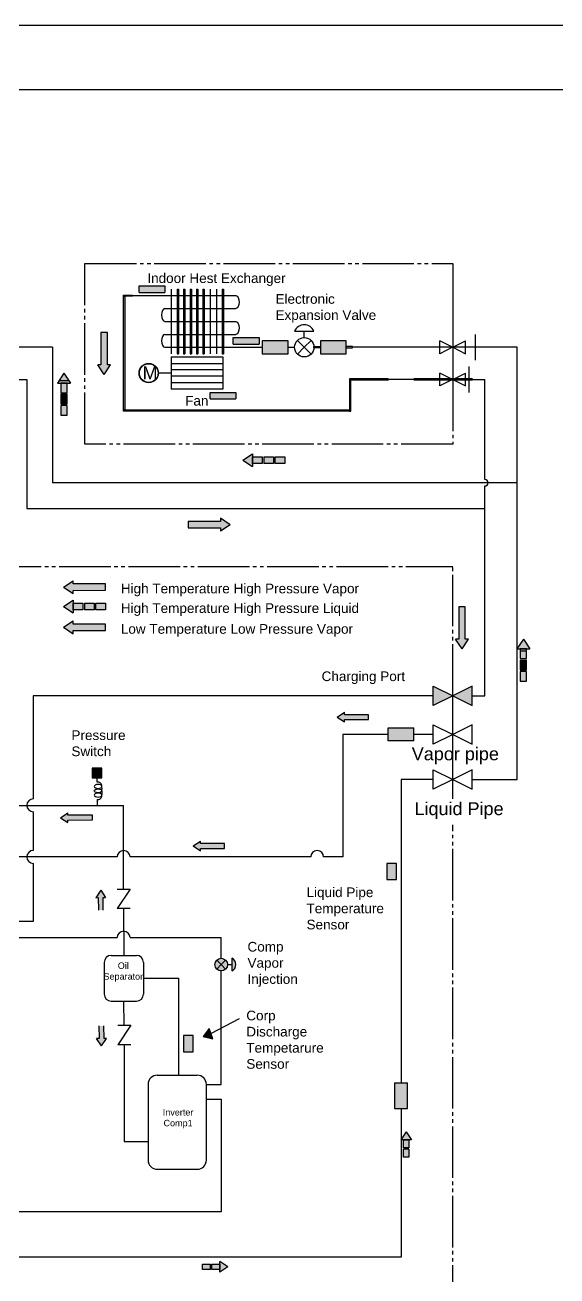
# Model space of a CAD drawing. Header units: millimetres. Extents: x 0 to 2953, y 0 to 987.
# Drawn here: x 2074.9 to 2157.3, y 793.3 to 987.1 of the extents above; entities that cross this region are included whole.
import ezdxf

# ---------------------------------------------------------------- set-up
doc = ezdxf.new("R2010")
doc.units = ezdxf.units.MM
for name, pattern in [('ACAD_ISO02W100', [15, 12, -3]), ('ACAD_ISO04W100', [30, 24, -3, 0, -3]), ('JIS_09_08', [10.75, 8, -0.55, 0.55, -0.55, 0.55, -0.55])]:
    doc.linetypes.add(name, pattern=pattern)
for name, color, linetype in [('COLUMNAS', 1, 'Continuous'), ('DIBUJO', 250, 'Continuous'), ('EJES PROYECTO', 250, 'JIS_09_08'), ('FLECHAS', 7, 'Continuous'), ('TEXTO PROYECTO', 250, 'ACAD_ISO04W100')]:
    doc.layers.add(name, color=color, linetype=linetype)
doc.styles.get("Standard").update_dxf_attribs({"font": 'arial.ttf', "height": 2.5})
pattern_1 = [(0, (-2888.5616, -891.0454), (0, 6.985), [5.08, -1.905]), (90, (-2888.5616, -891.0454), (-6.985, 4e-16), [5.08, -1.905])]

# ---------------------------------------------------------------- blocks, each defined once
blk = doc.blocks.new('FLECHA AZUL')
at = {"layer": 'DIBUJO'}
h = blk.add_hatch(color=5, dxfattribs=at)
h.dxf.hatch_style = 1
h.paths.add_polyline_path([(0.46, 5), (0.96, 5), (-0.04, 6.5), (-1.04, 5), (-0.54, 5), (-0.54, 0), (0.46, 0)])
at = {"layer": 'DIBUJO', "color": 5}
for p, q in [((-0.04, 6.5), (-1.04, 5)), ((-0.04, 6.5), (0.96, 5)), ((-1.04, 5), (-0.54, 5)), ((-0.54, 5), (-0.54, 0)), ((0.46, 0), (0.46, 5)), ((0.46, 5), (0.96, 5)), ((-0.54, 0), (0.46, 0))]:
    blk.add_line(p, q, dxfattribs=at)
blk = doc.blocks.new('FLECHA AMARILLA')
at = {"true_color": 0xf8d731}
h = blk.add_hatch(color=40, dxfattribs=at)
h.dxf.hatch_style = 1
h.paths.add_polyline_path([(0, 6.5), (-1, 5), (1, 5)])
h.paths.add_polyline_path([(0.5, 5), (-0.5, 5), (-0.5, 3.5), (0.5, 3.5)])
h.paths.add_polyline_path([(0.5, 1.5), (-0.5, 1.5), (-0.5, 0), (0.5, 0)])
at = {"layer": 'DIBUJO', "true_color": 0xf8d731}
h = blk.add_hatch(dxfattribs=at)
h.set_pattern_fill('ANGLE', color=40)
h.set_pattern_definition(pattern_1)
h.paths.add_polyline_path([(-1, 5), (1, 5), (0, 6.5)])
h = blk.add_hatch(dxfattribs=at)
h.set_pattern_fill('ANGLE', color=40)
h.set_pattern_definition(pattern_1)
h.paths.add_polyline_path([(-0.5, 3.5), (0.5, 3.5), (0.5, 5), (-0.5, 5)])
h = blk.add_hatch(color=40, dxfattribs=at)
h.dxf.hatch_style = 1
h.paths.add_polyline_path([(0.5, 1.75), (0.5, 3.25), (-0.5, 3.25), (-0.5, 1.75)])
h = blk.add_hatch(dxfattribs=at)
h.set_pattern_fill('ANGLE', color=40)
h.set_pattern_definition(pattern_1)
h.paths.add_polyline_path([(0.5, 1.5), (-0.5, 1.5), (-0.5, 0), (0.5, 0)])
at = {"layer": 'DIBUJO', "color": 40, "true_color": 0xf8d731}
for p, q in [((0, 6.5), (-1, 5)), ((0, 6.5), (1, 5)), ((-1, 5), (1, 5)), ((0.5, 5), (-0.5, 5)), ((-0.5, 5), (-0.5, 3.5)), ((0.5, 3.5), (0.5, 5)), ((-0.5, 3.5), (0.5, 3.5)), ((-0.5, 3.25), (-0.5, 1.75)), ((-0.5, 3.25), (0.5, 3.25)), ((0.5, 1.75), (0.5, 3.25)), ((-0.5, 1.75), (0.5, 1.75)), ((0.5, 1.5), (-0.5, 1.5)), ((-0.5, 1.5), (-0.5, 0)), ((-0.5, 0), (0.5, 0)), ((0.5, 0), (0.5, 1.5))]:
    blk.add_line(p, q, dxfattribs=at)
blk = doc.blocks.new('FLECHA ROJA')
at = {"layer": 'FLECHAS'}
h = blk.add_hatch(color=1, dxfattribs=at)
h.dxf.hatch_style = 1
h.paths.add_polyline_path([(0, 0), (-1.5, 1), (-1.5, 0.5), (-6.5, 0.5), (-6.5, -0.5), (-1.5, -0.5), (-1.5, -1)])
at = {"layer": 'DIBUJO', "color": 1}
for p, q in [((-6.5, 0.5), (-6.5, -0.5)), ((-1.5, 0.5), (-6.5, 0.5)), ((0, 0), (-1.5, 1)), ((-1.5, 1), (-1.5, 0.5)), ((0, 0), (-1.5, -1)), ((-6.5, -0.5), (-1.5, -0.5)), ((-1.5, -0.5), (-1.5, -1))]:
    blk.add_line(p, q, dxfattribs=at)

msp = doc.modelspace()

# ---------------------------------------------------------------- hatches: boundary and pattern name
at = {"layer": 'COLUMNAS'}
h = msp.add_hatch(color=5, dxfattribs=at)
h.dxf.hatch_style = 1
h.paths.add_polyline_path([(2091.55, 945.3), (2090.15, 945.3), (2090.15, 945.1), (2091.55, 945.1)])
at = {"layer": 'COLUMNAS', "true_color": 0x000000}
h = msp.add_hatch(color=18, dxfattribs=at)
h.dxf.hatch_style = 1
h.paths.add_polyline_path([(2095.55, 933.2, 1), (2092.55, 933.2, 1)])
h.paths.add_polyline_path([(2095.5, 933.2, 1), (2092.6, 933.2, 1)], flags=16)
at = {"layer": 'DIBUJO'}
h = msp.add_hatch(color=1, dxfattribs=at)
h.dxf.hatch_style = 1
h.paths.add_polyline_path([(2096.55, 946.7), (2092.55, 946.7), (2092.55, 945.7), (2096.55, 945.7)])
h = msp.add_hatch(color=256, dxfattribs=at)
h.dxf.hatch_style = 1
h.paths.add_polyline_path([(2098.65, 946.2), (2098.45, 946.2), (2098.45, 936.2), (2098.65, 936.2)])
h.paths.add_polyline_path([(2099.65, 946.2), (2099.45, 946.2), (2099.45, 936.2), (2099.65, 936.2)])
h.paths.add_polyline_path([(2100.65, 946.2), (2100.45, 946.2), (2100.45, 936.2), (2100.65, 936.2)])
h.paths.add_polyline_path([(2101.65, 946.2), (2101.45, 946.2), (2101.45, 936.2), (2101.65, 936.2)])
h.paths.add_polyline_path([(2102.65, 946.2), (2102.45, 946.2), (2102.45, 936.2), (2102.65, 936.2)])
h.paths.add_polyline_path([(2105.65, 946.2), (2105.45, 946.2), (2105.45, 936.2), (2105.65, 936.2)])
h = msp.add_hatch(color=5, dxfattribs=at)
h.dxf.hatch_style = 1
h.paths.add_polyline_path([(2090.15, 927.5), (2090.35, 927.5), (2090.35, 945.1), (2090.15, 945.1)])
h = msp.add_hatch(color=1, dxfattribs=at)
h.dxf.hatch_style = 1
h.paths.add_polyline_path([(2111.15, 938.7), (2107.15, 938.7), (2107.15, 937.7), (2111.15, 937.7)])
h = msp.add_hatch(color=0, dxfattribs=at)
h.dxf.hatch_style = 1
h.paths.add_polyline_path([(2111.65, 938.2), (2111.65, 936.2), (2115.65, 936.2), (2115.65, 938.2)])
h = msp.add_hatch(color=256, dxfattribs=at)
h.dxf.hatch_style = 1
h.paths.add_polyline_path([(2139.15, 937.21), (2136.65, 937.21), (2136.65, 937.19), (2139.15, 937.19)])
h = msp.add_hatch(color=256, dxfattribs=at)
h.dxf.hatch_style = 1
h.paths.add_polyline_path([(2139.15, 937.21), (2139.15, 937.19), (2143.15, 937.19), (2143.15, 937.21)])
h = msp.add_hatch(color=5, dxfattribs=at)
h.dxf.hatch_style = 1
h.paths.add_polyline_path([(2131.15, 932.1), (2131.15, 932.3), (2125.15, 932.3), (2125.15, 932.1)])
h = msp.add_hatch(color=5, dxfattribs=at)
h.dxf.hatch_style = 1
h.paths.add_polyline_path([(2125.35, 932.1), (2125.15, 932.1), (2125.15, 927.3), (2125.35, 927.3)])
at = {"layer": 'DIBUJO', "lineweight": 211}
h = msp.add_hatch(color=256, dxfattribs=at)
h.dxf.hatch_style = 1
h.paths.add_polyline_path([(2143.65, 932.21), (2135.15, 932.21), (2135.15, 932.19), (2143.65, 932.19)])
h.paths.add_polyline_path([(2144.15, 932.2), (2143.65, 932.2), (2143.65, 932.19), (2144.15, 932.19)])
h.paths.add_polyline_path([(2144.15, 932.21), (2143.65, 932.21), (2143.65, 932.2), (2144.15, 932.2)])
at = {"layer": 'DIBUJO'}
h = msp.add_hatch(color=1, dxfattribs=at)
h.dxf.hatch_style = 1
h.paths.add_polyline_path([(2107.55, 930.2), (2103.55, 930.2), (2103.55, 929.2), (2107.55, 929.2)])
h = msp.add_hatch(color=5, dxfattribs=at)
h.dxf.hatch_style = 1
h.paths.add_polyline_path([(2090.15, 927.3), (2125.15, 927.3), (2125.15, 927.5), (2090.15, 927.5)])
at = {"layer": 'DIBUJO', "true_color": 0xadddf7}
h = msp.add_hatch(color=141, dxfattribs=at)
h.dxf.hatch_style = 1
h.paths.add_polyline_path([(2033.15, 873.7), (2030.15, 875.2), (2030.15, 872.2)])
h.paths.add_polyline_path([(2036.15, 872.2), (2036.15, 875.2), (2033.15, 873.7)])
h.paths.add_polyline_path([(2141.15, 883.2), (2138.15, 884.7), (2138.15, 881.7)])
h.paths.add_polyline_path([(2144.15, 881.7), (2144.15, 884.7), (2141.15, 883.2)])
at = {"layer": 'DIBUJO'}
h = msp.add_hatch(color=4, dxfattribs=at)
h.dxf.hatch_style = 1
h.paths.add_polyline_path([(2138.15, 884.7), (2138.15, 881.7), (2141.15, 883.2)])
h.paths.add_polyline_path([(2144.15, 884.7), (2141.15, 883.2), (2144.15, 881.7)])
h = msp.add_hatch(color=256, dxfattribs=at)
h.dxf.hatch_style = 1
h.paths.add_polyline_path([(2135.15, 876.2), (2135.15, 878.2), (2131.15, 878.2), (2131.15, 876.2)])
at = {"layer": 'DIBUJO', "true_color": 0xcceffa}
h = msp.add_hatch(color=254, dxfattribs=at)
h.dxf.hatch_style = 1
h.paths.add_polyline_path([(2086.8, 871.96), (2085.3, 871.96), (2085.3, 870.46), (2086.8, 870.46)])
at = {"layer": 'DIBUJO'}
h = msp.add_hatch(color=1, dxfattribs=at)
h.dxf.hatch_style = 1
h.paths.add_polyline_path([(2132.45, 857.2), (2130.95, 857.2), (2130.95, 854.7), (2132.45, 854.7)])
h = msp.add_hatch(color=1, dxfattribs=at)
h.dxf.hatch_style = 1
h.paths.add_polyline_path([(2100.92, 830.51), (2099.42, 830.51), (2099.42, 828.01), (2100.92, 828.01)])
at = {"layer": 'DIBUJO', "true_color": 0x000000}
h = msp.add_hatch(color=18, dxfattribs=at)
h.dxf.hatch_style = 1
h.paths.add_polyline_path([(2102.5, 830.38), (2103.99, 830.01), (2103.42, 831.61)])
at = {"layer": 'DIBUJO'}
h = msp.add_hatch(color=256, dxfattribs=at)
h.dxf.hatch_style = 1
h.paths.add_polyline_path([(2134.15, 823.2), (2132.15, 823.2), (2132.15, 819.2), (2134.15, 819.2)])
at = {"layer": 'FLECHAS', "true_color": 0xf8d731}
h = msp.add_hatch(color=40, dxfattribs=at)
h.dxf.hatch_style = 1
h.paths.add_polyline_path([(2110.15, 920.7), (2108.65, 919.7), (2110.15, 918.7)])
h.paths.add_polyline_path([(2111.65, 920.2), (2110.15, 920.2), (2110.15, 919.2), (2111.65, 919.2)])
h.paths.add_polyline_path([(2113.4, 920.2), (2111.9, 920.2), (2111.9, 919.2), (2113.4, 919.2)])
h.paths.add_polyline_path([(2115.15, 920.2), (2113.65, 920.2), (2113.65, 919.2), (2115.15, 919.2)])
h = msp.add_hatch(color=40, dxfattribs=at)
h.dxf.hatch_style = 1
h.paths.add_polyline_path([(2082.35, 898.02), (2080.85, 897.02), (2082.35, 896.02)])
h.paths.add_polyline_path([(2083.85, 897.52), (2082.35, 897.52), (2082.35, 896.52), (2083.85, 896.52)])
h.paths.add_polyline_path([(2085.6, 897.52), (2084.1, 897.52), (2084.1, 896.52), (2085.6, 896.52)])
h.paths.add_polyline_path([(2087.35, 897.52), (2085.85, 897.52), (2085.85, 896.52), (2087.35, 896.52)])
at = {"layer": 'FLECHAS'}
h = msp.add_hatch(color=1, dxfattribs=at)
h.dxf.hatch_style = 1
h.paths.add_polyline_path([(2086.24, 849.97), (2087, 849.97), (2086.99, 851.9), (2087.37, 851.91), (2086.6, 853.04), (2085.84, 851.89), (2086.22, 851.9)])
h = msp.add_hatch(color=1, dxfattribs=at)
h.dxf.hatch_style = 1
h.paths.add_polyline_path([(2087.1, 832.01), (2086.34, 832.01), (2086.35, 830.08), (2085.97, 830.07), (2086.74, 828.94), (2087.5, 830.09), (2087.12, 830.08)])
at = {"layer": 'FLECHAS', "true_color": 0xf8d731}
h = msp.add_hatch(color=40, dxfattribs=at)
h.dxf.hatch_style = 1
h.paths.add_polyline_path([(2134.78, 814.38), (2133.95, 815.62), (2133.12, 814.38)])
h.paths.add_polyline_path([(2134.36, 813.13), (2134.36, 814.38), (2133.53, 814.38), (2133.53, 813.13)])
h.paths.add_polyline_path([(2134.36, 811.67), (2134.36, 812.92), (2133.53, 812.92), (2133.53, 811.67)])
h = msp.add_hatch(color=40, dxfattribs=at)
h.dxf.hatch_style = 1
h.paths.add_polyline_path([(2105.07, 793.85), (2106.32, 794.68), (2105.07, 795.52)])
h.paths.add_polyline_path([(2103.82, 794.27), (2105.07, 794.27), (2105.07, 795.1), (2103.82, 795.1)])
h.paths.add_polyline_path([(2102.37, 794.27), (2103.61, 794.27), (2103.61, 795.1), (2102.37, 795.1)])
at = {"layer": 'TEXTO PROYECTO'}
h = msp.add_hatch(color=256, dxfattribs=at)
h.dxf.hatch_style = 1
h.paths.add_polyline_path([(2115.65, 938.2), (2111.65, 938.2), (2111.65, 936.2), (2115.65, 936.2)])
h.paths.add_polyline_path([(2124.65, 938.2), (2120.65, 938.2), (2120.65, 936.2), (2124.65, 936.2)])
h.paths.add_polyline_path([(2120.65, 937.3), (2119.65, 937.3), (2119.65, 937.1), (2120.65, 937.1)])
h.paths.add_polyline_path([(2125.65, 937.3), (2124.65, 937.3), (2124.65, 937.1), (2125.65, 937.1)])
at = {"layer": 'TEXTO PROYECTO', "true_color": 0xcceffa}
h = msp.add_hatch(color=254, dxfattribs=at)
h.dxf.hatch_style = 1
h.paths.add_polyline_path([(2105.97, 842.22, 0.414214), (2104.59, 842.22), (2105.28, 841.53)])
h.paths.add_polyline_path([(2105.28, 841.53), (2104.59, 842.22, 0.198912), (2104.31, 841.53, 0.198912), (2104.59, 840.84)])
h.paths.add_polyline_path([(2105.97, 840.84), (2105.28, 841.53), (2104.59, 840.84, 0.414214)])
h.paths.add_polyline_path([(2106.26, 841.53, 0.198912), (2105.97, 842.22), (2105.28, 841.53), (2105.97, 840.84, 0.198912)])
h.paths.add_polyline_path([(2106.91, 842.5), (2106.91, 840.55, 0.666667)])

# ---------------------------------------------------------------- linework, layer by layer
for p, q in [((1936.73, 987.14), (2356.73, 987.14)), ((1946.73, 977.14), (2346.79, 977.14))]:
    msp.add_line(p, q)
at = {"layer": 'DIBUJO'}
for p, q in [((2092.55, 945.7), (2092.55, 946.7)), ((2092.55, 946.7), (2096.55, 946.7)), ((2096.55, 946.7), (2096.55, 945.7)), ((2097.55, 946.2), (2097.55, 936.2)), ((2098.45, 946.2), (2098.65, 946.2)), ((2098.45, 946.2), (2098.45, 936.2)), ((2098.65, 946.2), (2098.65, 936.2)), ((2099.45, 946.2), (2099.65, 946.2)), ((2099.45, 946.2), (2099.45, 936.2)), ((2099.65, 946.2), (2099.65, 936.2)), ((2100.45, 946.2), (2100.65, 946.2)), ((2100.45, 946.2), (2100.45, 936.2)), ((2100.65, 946.2), (2100.65, 936.2)), ((2101.45, 946.2), (2101.65, 946.2)), ((2101.45, 946.2), (2101.45, 936.2)), ((2101.65, 946.2), (2101.65, 936.2)), ((2102.45, 946.2), (2102.65, 946.2)), ((2102.45, 946.2), (2102.45, 936.2)), ((2102.65, 946.2), (2102.65, 936.2)), ((2103.55, 946.2), (2103.55, 936.2)), ((2104.55, 946.2), (2104.55, 936.2)), ((2105.45, 946.2), (2105.45, 936.2)), ((2105.45, 946.2), (2105.65, 946.2)), ((2105.65, 946.2), (2105.65, 936.2)), ((2091.55, 945.2), (2097.55, 945.2)), ((2092.55, 945.7), (2096.55, 945.7)), ((2097.55, 945.2), (2098.45, 945.2)), ((2098.65, 945.2), (2099.45, 945.2)), ((2099.65, 945.2), (2100.45, 945.2)), ((2100.65, 945.2), (2101.45, 945.2)), ((2101.65, 945.2), (2102.45, 945.2)), ((2102.65, 945.2), (2105.45, 945.2)), ((2105.65, 945.2), (2107.55, 945.2)), ((2096.55, 943.2), (2098.45, 943.2)), ((2098.65, 943.2), (2099.45, 943.2)), ((2099.65, 943.2), (2100.45, 943.2)), ((2100.65, 943.2), (2101.45, 943.2)), ((2101.65, 943.2), (2102.45, 943.2)), ((2102.65, 943.2), (2105.45, 943.2)), ((2105.65, 943.2), (2107.55, 943.2)), ((2096.55, 941.2), (2098.45, 941.2)), ((2098.65, 941.2), (2099.45, 941.2)), ((2099.65, 941.2), (2100.45, 941.2)), ((2100.65, 941.2), (2101.45, 941.2)), ((2101.65, 941.2), (2102.45, 941.2)), ((2102.65, 941.2), (2105.45, 941.2)), ((2105.65, 941.2), (2107.55, 941.2)), ((2096.55, 939.2), (2098.45, 939.2)), ((2098.65, 939.2), (2099.45, 939.2)), ((2099.65, 939.2), (2100.45, 939.2)), ((2100.65, 939.2), (2101.45, 939.2)), ((2101.65, 939.2), (2102.45, 939.2)), ((2102.65, 939.2), (2105.45, 939.2)), ((2105.65, 939.2), (2107.55, 939.2)), ((2107.15, 937.7), (2107.15, 938.7)), ((2107.15, 938.7), (2111.15, 938.7)), ((2111.15, 938.7), (2111.15, 937.7)), ((2116.65, 939.7), (2119.65, 939.7)), ((2118.15, 938.7), (2118.15, 939.7)), ((2144.65, 939.2), (2144.65, 935.2)), ((2096.55, 937.2), (2098.45, 937.2)), ((2098.65, 937.2), (2099.45, 937.2)), ((2099.65, 937.2), (2100.45, 937.2)), ((2100.65, 937.2), (2101.45, 937.2)), ((2101.65, 937.2), (2102.45, 937.2)), ((2102.65, 937.2), (2105.65, 937.2)), ((2105.65, 937.2), (2111.65, 937.2)), ((2107.15, 937.7), (2111.15, 937.7)), ((2115.65, 938.2), (2111.65, 938.2)), ((2111.65, 938.2), (2111.65, 936.2)), ((2115.65, 936.2), (2115.65, 938.2)), ((2115.65, 937.2), (2116.65, 937.2)), ((2118.15, 937.2), (2117.09, 938.26)), ((2118.15, 937.2), (2117.09, 936.14)), ((2118.15, 937.2), (2119.21, 938.26)), ((2118.15, 937.2), (2119.21, 936.14)), ((2119.65, 937.3), (2119.65, 937.1)), ((2119.65, 937.1), (2119.65, 937.3)), ((2119.65, 937.3), (2120.65, 937.3)), ((2120.65, 937.1), (2119.65, 937.1)), ((2124.65, 938.2), (2120.65, 938.2)), ((2120.65, 938.2), (2120.65, 936.2)), ((2120.65, 937.1), (2120.65, 937.3)), ((2120.65, 937.3), (2120.65, 937.1)), ((2124.65, 936.2), (2124.65, 938.2)), ((2125.65, 937.3), (2124.65, 937.3)), ((2124.65, 937.3), (2124.65, 937.1)), ((2124.65, 937.1), (2125.65, 937.1)), ((2125.65, 937.1), (2125.65, 937.3)), ((2145.65, 937.21), (2136.65, 937.21)), ((2136.65, 937.21), (2136.65, 937.19)), ((2145.65, 937.19), (2136.65, 937.19)), ((2139.15, 936.2), (2139.15, 938.2)), ((2141.13, 937.21), (2139.15, 938.2)), ((2141.13, 937.19), (2139.15, 936.2)), ((2141.17, 937.21), (2143.15, 938.2)), ((2141.17, 937.19), (2143.15, 936.2)), ((2143.15, 936.2), (2143.15, 938.2)), ((2145.65, 937.21), (2145.65, 937.19)), ((2097.55, 935.7), (2097.55, 930.7)), ((2097.55, 935.7), (2105.55, 935.7)), ((2097.55, 934.7), (2105.55, 934.7)), ((2098.45, 936.2), (2098.65, 936.2)), ((2099.45, 936.2), (2099.65, 936.2)), ((2100.45, 936.2), (2100.65, 936.2)), ((2101.45, 936.2), (2101.65, 936.2)), ((2102.45, 936.2), (2102.65, 936.2)), ((2105.45, 936.2), (2105.65, 936.2)), ((2105.55, 935.7), (2105.55, 930.7)), ((2111.65, 936.2), (2115.65, 936.2)), ((2120.65, 936.2), (2124.65, 936.2)), ((2097.55, 933.2), (2095.55, 933.2)), ((2105.55, 933.7), (2097.55, 933.7)), ((2105.55, 932.7), (2097.55, 932.7)), ((2141.13, 932.21), (2139.15, 933.2)), ((2139.15, 932.21), (2139.15, 933.2)), ((2141.17, 932.21), (2143.15, 933.2)), ((2143.15, 932.21), (2143.15, 933.2)), ((2143.65, 934.2), (2143.65, 930.2)), ((2105.55, 931.7), (2097.55, 931.7)), ((2105.55, 930.7), (2097.55, 930.7)), ((2139.15, 931.2), (2139.15, 932.19)), ((2141.13, 932.19), (2139.15, 931.2)), ((2141.17, 932.19), (2143.15, 931.2)), ((2143.15, 931.2), (2143.15, 932.19)), ((2103.55, 929.2), (2103.55, 930.2)), ((2103.55, 930.2), (2107.55, 930.2)), ((2103.55, 929.2), (2107.55, 929.2)), ((2107.55, 930.2), (2107.55, 929.2)), ((2138.15, 875.7), (2138.15, 878.7)), ((2138.15, 878.7), (2141.15, 877.2)), ((2144.15, 878.7), (2141.15, 877.2)), ((2144.15, 875.7), (2144.15, 878.7)), ((2131.15, 876.2), (2131.15, 878.2)), ((2131.15, 878.2), (2135.15, 878.2)), ((2135.15, 876.2), (2135.15, 878.2)), ((2141.15, 877.2), (2138.15, 875.7)), ((2141.15, 877.2), (2144.15, 875.7)), ((2135.15, 876.2), (2131.15, 876.2)), ((2086.8, 871.96), (2085.3, 871.96)), ((2085.3, 871.96), (2085.3, 870.46)), ((2086.8, 870.46), (2086.8, 871.96)), ((2138.15, 868.7), (2138.15, 871.7)), ((2138.15, 871.7), (2141.15, 870.2)), ((2144.15, 871.7), (2141.15, 870.2)), ((2144.15, 868.7), (2144.15, 871.7)), ((2085.3, 870.46), (2086.8, 870.46)), ((2086.05, 869.81), (2086.05, 870.46)), ((2141.15, 870.2), (2138.15, 868.7)), ((2141.15, 870.2), (2144.15, 868.7)), ((2086.05, 867.1), (2086.05, 866.2)), ((2132.45, 857.2), (2130.95, 857.2)), ((2130.95, 857.2), (2130.95, 854.7)), ((2132.45, 854.7), (2132.45, 857.2)), ((2130.95, 854.7), (2132.45, 854.7)), ((2108.07, 833.12), (2103.7, 830.84)), ((2100.92, 830.51), (2099.42, 830.51)), ((2099.42, 830.51), (2099.42, 828.01)), ((2100.92, 828.01), (2100.92, 830.51)), ((2103.42, 831.61), (2102.5, 830.38)), ((2102.5, 830.38), (2103.99, 830.01)), ((2103.99, 830.01), (2103.42, 831.61)), ((2099.42, 828.01), (2100.92, 828.01)), ((2132.15, 823.2), (2134.15, 823.2)), ((2132.15, 823.2), (2132.15, 819.2)), ((2134.15, 819.2), (2134.15, 823.2)), ((2132.15, 819.2), (2134.15, 819.2))]:
    msp.add_line(p, q, dxfattribs=at)
at = {"layer": 'DIBUJO', "color": 5}
for p, q in [((2090.15, 945.3), (2091.55, 945.3)), ((2090.15, 945.1), (2090.15, 945.3)), ((2090.15, 927.5), (2090.15, 945.1)), ((2090.15, 945.1), (2090.35, 945.1)), ((2091.55, 945.1), (2090.15, 945.1)), ((2090.35, 945.1), (2090.35, 927.5)), ((2091.55, 945.3), (2091.55, 945.1)), ((2059.15, 932.2), (2075.15, 932.2)), ((2075.15, 932.2), (2075.15, 912.2)), ((2131.15, 932.3), (2125.15, 932.3)), ((2125.15, 932.3), (2125.15, 932.1)), ((2125.15, 932.3), (2125.15, 927.3)), ((2131.15, 932.1), (2125.15, 932.1)), ((2125.35, 927.3), (2125.35, 932.3)), ((2131.15, 932.3), (2131.15, 932.1)), ((2135.15, 932.2), (2131.15, 932.2)), ((2146.15, 916.7), (2146.15, 932.2)), ((2090.15, 927.3), (2090.15, 927.5)), ((2090.15, 927.5), (2125.15, 927.5)), ((2090.35, 927.5), (2090.15, 927.5)), ((2125.15, 927.3), (2090.15, 927.3)), ((2125.15, 927.5), (2125.15, 927.3)), ((2125.15, 927.3), (2125.35, 927.3)), ((2146.15, 883.2), (2146.15, 915.7)), ((2075.15, 912.2), (2146.15, 912.2)), ((2138.15, 883.2), (2076.15, 883.2)), ((2076.15, 883.2), (2076.15, 867.2)), ((2144.15, 883.2), (2146.15, 883.2)), ((2131.15, 877.2), (2124.15, 877.2)), ((2124.15, 877.2), (2124.15, 858.2)), ((2138.15, 877.2), (2135.15, 877.2)), ((2076.15, 865.2), (2076.15, 859.21)), ((2089.15, 858.2), (2054.29, 858.2)), ((2076.15, 857.21), (2076.15, 848.2)), ((2119.15, 858.2), (2091.15, 858.2)), ((2124.15, 858.2), (2121.15, 858.2)), ((2076.15, 848.2), (2041.15, 848.2)), ((2052.83, 845.7), (2089.15, 845.7)), ((2091.15, 845.7), (2105.28, 845.7)), ((2105.28, 842.5), (2105.28, 845.7)), ((2105.28, 822.95), (2105.28, 840.55)), ((2102.98, 822.95), (2105.28, 822.95)), ((2102.98, 820.65), (2105.28, 820.65)), ((2105.28, 820.65), (2105.28, 803.2)), ((2105.28, 803.2), (2073.65, 803.2))]:
    msp.add_line(p, q, dxfattribs=at)
at = {"layer": 'DIBUJO', "color": 40, "true_color": 0xf8d731}
for p, q in [((2079.15, 937.21), (2060.65, 937.2)), ((2079.15, 937.21), (2079.15, 916.2)), ((2136.65, 937.2), (2125.65, 937.2)), ((2151.15, 937.2), (2145.65, 937.2)), ((2151.15, 870.2), (2151.15, 937.2)), ((2151.15, 916.2), (2079.15, 916.2)), ((2138.15, 870.2), (2133.15, 870.2)), ((2133.15, 870.2), (2133.15, 823.2)), ((2144.15, 870.2), (2151.15, 870.2)), ((2133.15, 819.2), (2133.15, 796.2)), ((2133.15, 796.2), (2047.15, 796.2))]:
    msp.add_line(p, q, dxfattribs=at)
at = {"layer": 'DIBUJO', "lineweight": 211}
for p, q in [((2144.15, 932.21), (2135.15, 932.21)), ((2135.15, 932.19), (2135.15, 932.21)), ((2144.15, 932.19), (2135.15, 932.19))]:
    msp.add_line(p, q, dxfattribs=at)
at = {"layer": 'DIBUJO', "color": 18, "true_color": 0x000000}
for p, q in [((2138.15, 881.7), (2138.15, 884.7)), ((2138.15, 884.7), (2141.15, 883.2)), ((2144.15, 884.7), (2141.15, 883.2)), ((2144.15, 881.7), (2144.15, 884.7)), ((2141.15, 883.2), (2138.15, 881.7)), ((2141.15, 883.2), (2144.15, 881.7)), ((2087.14, 841.86), (2087.14, 836.96)), ((2088.23, 842.95), (2092.15, 842.95)), ((2093.24, 841.86), (2093.24, 836.96)), ((2105.28, 841.53), (2104.59, 842.22)), ((2105.28, 841.53), (2104.59, 840.84)), ((2105.28, 841.53), (2105.97, 842.22)), ((2105.28, 841.53), (2105.97, 840.84)), ((2106.26, 841.53), (2106.91, 841.53)), ((2106.91, 842.5), (2106.91, 840.55)), ((2105.35, 840.55), (2105.22, 840.55)), ((2105.22, 840.55), (2105.35, 840.55)), ((2088.23, 835.86), (2092.15, 835.86)), ((2095.37, 824.37), (2101.56, 824.37)), ((2093.95, 822.95), (2093.95, 811.22)), ((2102.98, 811.22), (2102.98, 822.95)), ((2095.37, 809.8), (2101.56, 809.8))]:
    msp.add_line(p, q, dxfattribs=at)
at = {"layer": 'DIBUJO', "color": 1}
for p, q in [((2051.79, 866.2), (2090.15, 866.2)), ((2090.15, 853.2), (2090.15, 866.2)), ((2089.15, 853.2), (2091.15, 853.2)), ((2091.15, 853.2), (2089.15, 850.2)), ((2091.15, 850.2), (2089.15, 850.2)), ((2090.15, 850.2), (2090.19, 842.95)), ((2093.24, 839.41), (2098.72, 839.41)), ((2098.72, 824.37), (2098.72, 839.41)), ((2090.25, 832.11), (2090.19, 835.86)), ((2089.25, 832.11), (2091.25, 832.11)), ((2091.25, 832.11), (2089.25, 829.11)), ((2091.25, 829.11), (2089.25, 829.11)), ((2090.25, 829.11), (2090.25, 814.11)), ((2090.25, 814.11), (2093.95, 814.11))]:
    msp.add_line(p, q, dxfattribs=at)
at = {"layer": 'DIBUJO', "lineweight": 211}
msp.add_lwpolyline([(2144.15, 932.19), (2144.15, 932.19), (2144.15, 932.21), (2144.15, 932.21)], close=True, dxfattribs=at)
at = {"layer": 'DIBUJO'}
for centre, radius in [((2118.15, 937.2), 1.5), ((2094.05, 933.2), 1.5), ((2094.05, 933.2), 1.45)]:
    msp.add_circle(centre, radius, dxfattribs=at)
at = {"layer": 'DIBUJO', "color": 18, "true_color": 0x000000}
msp.add_circle((2105.28, 841.53), 0.975, dxfattribs=at)
at = {"layer": 'DIBUJO'}
for centre, radius, start, end in [((2118.15, 939.08), 1.62, 22.6199, 157.3801), ((2086.13, 869.16), 0.654, 357.8676, 97.1842), ((2085.17, 868.97), 1.62, 356.8222, 6.3655), ((2085.17, 868.61), 1.62, 353.6345, 3.1778), ((2088.41, 868.79), 1.62, 176.8222, 183.1778), ((2086.13, 867.75), 0.654, 262.8199, 2.1327), ((2088.39, 868.12), 1.62, 171.9089, 188.0911), ((2086.05, 868.45), 0.735, 351.9089, 0), ((2086.05, 867.79), 0.735, 0, 8.0911), ((2085.17, 867.62), 1.62, 6.0633, 6.3655)]:
    msp.add_arc(centre, radius, start, end, dxfattribs=at)
at = {"layer": 'DIBUJO', "color": 5}
for centre, radius, start, end in [((2146.15, 916.2), 0.5, 270, 90), ((2076.15, 866.2), 1, 90, 270), ((2076.15, 858.21), 1, 90, 270), ((2090.15, 858.2), 1, 0, 180), ((2120.15, 858.2), 1, 0, 180), ((2090.15, 845.7), 1, 0, 180)]:
    msp.add_arc(centre, radius, start, end, dxfattribs=at)
at = {"layer": 'DIBUJO', "color": 18, "true_color": 0x000000}
for centre, radius, start, end in [((2088.23, 841.86), 1.09, 90, 180), ((2092.15, 841.86), 1.09, 0, 90), ((2106.5, 841.53), 1.06, 292.6199, 67.3801), ((2088.23, 836.96), 1.09, 180, 270), ((2092.15, 836.96), 1.09, 270, 0), ((2095.37, 822.95), 1.42, 90, 180), ((2101.56, 822.95), 1.42, 360, 90), ((2095.37, 811.22), 1.42, 180, 270), ((2101.56, 811.22), 1.42, 270, 360)]:
    msp.add_arc(centre, radius, start, end, dxfattribs=at)
at = {"layer": 'DIBUJO'}
for centre in [(2086.19, 869.14), (2086.19, 867.79)]:
    msp.add_ellipse(centre, major_axis=(0.599, 0), ratio=0.514289, start_param=0.05731, end_param=6.283185, dxfattribs=at)
at = {"layer": 'DIBUJO', "extrusion": (0, 0, -1)}
msp.add_ellipse((2086.19, 868.45), major_axis=(0.599, 0), ratio=0.514289, start_param=0.05731, end_param=6.283185, dxfattribs=at)
at = {"layer": 'DIBUJO'}
for points in [[(2107.55, 945.2), (2108.22, 945.2), (2108.22, 943.2), (2107.55, 943.2)], [(2096.55, 943.2), (2095.88, 943.2), (2095.88, 941.2), (2096.55, 941.2)], [(2107.55, 941.2), (2108.22, 941.2), (2108.22, 939.2), (2107.55, 939.2)], [(2096.55, 939.2), (2095.88, 939.2), (2095.88, 937.2), (2096.55, 937.2)]]:
    msp.add_open_spline(points, degree=3, dxfattribs=at)
at = {"layer": 'EJES PROYECTO'}
for p, q in [((2084.15, 922.2), (2084.15, 950.2)), ((2084.15, 950.2), (2141.15, 950.2)), ((2141.15, 950.2), (2141.15, 937.21)), ((2141.15, 937.19), (2141.15, 932.21)), ((2141.15, 932.19), (2141.15, 922.2)), ((2141.15, 922.2), (2084.15, 922.2)), ((1994.15, 903.2), (2141.15, 903.2)), ((2141.15, 883.2), (2141.15, 903.2)), ((2141.15, 877.2), (2141.15, 883.2)), ((2141.15, 870.2), (2141.15, 877.2)), ((2141.15, 867.2), (2141.15, 870.2)), ((2141.15, 776.2), (2141.15, 863.2))]:
    msp.add_line(p, q, dxfattribs=at)
at = {"layer": 'EJES PROYECTO', "linetype": 'ACAD_ISO02W100'}
for p, q in [((2141.15, 950.2), (2141.15, 937.21)), ((2141.15, 937.19), (2141.15, 932.21))]:
    msp.add_line(p, q, dxfattribs=at)
at = {"layer": 'EJES PROYECTO', "color": 5, "linetype": 'ACAD_ISO02W100'}
msp.add_line((2144.15, 932.2), (2146.15, 932.2), dxfattribs=at)
at = {"layer": 'FLECHAS', "color": 40, "true_color": 0xf8d731}
for p, q in [((2108.65, 919.7), (2110.15, 920.7)), ((2108.65, 919.7), (2110.15, 918.7)), ((2110.15, 920.7), (2110.15, 918.7)), ((2110.15, 919.2), (2110.15, 920.2)), ((2110.15, 920.2), (2111.65, 920.2)), ((2111.65, 919.2), (2110.15, 919.2)), ((2111.65, 920.2), (2111.65, 919.2)), ((2111.9, 920.2), (2113.4, 920.2)), ((2111.9, 920.2), (2111.9, 919.2)), ((2113.4, 919.2), (2111.9, 919.2)), ((2113.4, 920.2), (2113.4, 919.2)), ((2113.65, 919.2), (2113.65, 920.2)), ((2113.65, 920.2), (2115.15, 920.2)), ((2115.15, 919.2), (2113.65, 919.2)), ((2115.15, 920.2), (2115.15, 919.2)), ((2080.85, 897.02), (2082.35, 898.02)), ((2082.35, 898.02), (2082.35, 896.02)), ((2080.85, 897.02), (2082.35, 896.02)), ((2082.35, 896.52), (2082.35, 897.52)), ((2082.35, 897.52), (2083.85, 897.52)), ((2083.85, 896.52), (2082.35, 896.52)), ((2083.85, 897.52), (2083.85, 896.52)), ((2084.1, 897.52), (2085.6, 897.52)), ((2084.1, 897.52), (2084.1, 896.52)), ((2085.6, 896.52), (2084.1, 896.52)), ((2085.6, 897.52), (2085.6, 896.52)), ((2085.85, 896.52), (2085.85, 897.52)), ((2085.85, 897.52), (2087.35, 897.52)), ((2087.35, 896.52), (2085.85, 896.52)), ((2087.35, 897.52), (2087.35, 896.52)), ((2133.95, 815.62), (2133.12, 814.38)), ((2134.78, 814.38), (2133.12, 814.38)), ((2133.53, 813.13), (2133.53, 814.38)), ((2133.53, 814.38), (2134.36, 814.38)), ((2133.95, 815.62), (2134.78, 814.38)), ((2134.36, 814.38), (2134.36, 813.13)), ((2134.36, 813.13), (2133.53, 813.13)), ((2133.53, 811.67), (2133.53, 812.92)), ((2134.36, 812.92), (2133.53, 812.92)), ((2134.36, 812.92), (2134.36, 811.67)), ((2134.36, 811.67), (2133.53, 811.67)), ((2102.37, 794.27), (2102.37, 795.1)), ((2102.37, 795.1), (2103.61, 795.1)), ((2103.61, 794.27), (2103.61, 795.1)), ((2103.82, 794.27), (2103.82, 795.1)), ((2103.82, 795.1), (2105.07, 795.1)), ((2105.07, 793.85), (2105.07, 795.52)), ((2106.32, 794.68), (2105.07, 795.52)), ((2105.07, 795.1), (2105.07, 794.27)), ((2103.61, 794.27), (2102.37, 794.27)), ((2105.07, 794.27), (2103.82, 794.27)), ((2106.32, 794.68), (2105.07, 793.85))]:
    msp.add_line(p, q, dxfattribs=at)
at = {"layer": 'FLECHAS', "color": 1}
for p, q in [((2086.6, 853.04), (2085.84, 851.89)), ((2085.84, 851.89), (2086.22, 851.9)), ((2086.22, 851.9), (2086.24, 849.97)), ((2086.6, 853.04), (2087.37, 851.91)), ((2086.99, 851.9), (2087.37, 851.91)), ((2087, 849.97), (2086.99, 851.9)), ((2086.34, 832.01), (2086.35, 830.08)), ((2087.12, 830.08), (2087.1, 832.01)), ((2086.35, 830.08), (2085.97, 830.07)), ((2086.74, 828.94), (2085.97, 830.07)), ((2086.74, 828.94), (2087.5, 830.09)), ((2087.5, 830.09), (2087.12, 830.08))]:
    msp.add_line(p, q, dxfattribs=at)

# ---------------------------------------------------------------- block references
at = {"layer": 'FLECHAS'}
for name, p, rotation in [('FLECHA AZUL', (2087.1, 939.48), 180), ('FLECHA AZUL', (2100.15, 909.66), 270), ('FLECHA ROJA', (2080.85, 900), 180.443467309496), ('FLECHA AZUL', (2142.56, 896.98), 180), ('FLECHA AZUL', (2087.35, 893.85), 89.99999999999999)]:
    msp.add_blockref(name, p, dxfattribs=dict(at, rotation=rotation))
for p in [(2080.91, 926.66), (2152.11, 885.47)]:
    msp.add_blockref('FLECHA AMARILLA', p, dxfattribs=at)
for name, p, xscale, yscale, zscale, rotation in [('FLECHA AZUL', (2128.1, 879.91), 0.7451278247619764, 0.7451278247619764, 0.7451278247619764, 90), ('FLECHA ROJA', (2080.37, 864.28), 0.7622040295432662, 0.7622040295432662, 0.7622040295432662, 180.443467309496), ('FLECHA AZUL', (2105.8, 859.94), 0.7451278247619764, 0.7451278247619764, 0.7451278247619764, 90)]:
    msp.add_blockref(name, p, dxfattribs=dict(at, xscale=xscale, yscale=yscale, zscale=zscale, rotation=rotation))

# ---------------------------------------------------------------- texts
at = {"layer": 'TEXTO PROYECTO', "attachment_point": 1}
for s, width, heights, insert, char_height in [('Indoor Hest Exchanger', 21.9398, [0], (2093.83, 948.66), 1.5), ('Electronic\\PExpansion Valve', 21.9398, [0], (2113.69, 945.44), 1.5), ('M', 2, [0.276], (2093.09, 934.22), 2), ('Fan', 21.9398, [0], (2099.69, 929.66), 1.5), ('High Temperature High Pressure Vapor', 37.6583, [0], (2089.72, 900.56), 1.5), ('High Temperature High Pressure Liquid', 38.2495, [0], (2089.72, 897.52), 1.5), ('Low Temperature Low Pressure Vapor', 36.8956, [0], (2089.72, 894.3), 1.5), ('Charging Port', 21.9398, [0], (2120.84, 886.96), 1.5), ('Pressure\\PSwitch', 13.0774, [0], (2082.07, 877.83), 1.5), ('Vapor pipe', 18.4539, [0], (2134.81, 875.19), 2), ('Liquid Pipe', 19.0038, [0], (2135.22, 866.69), 2), ('Liquid Pipe\\PTemperature\\PSensor', 14.5002, [0], (2118.5, 853.48), 1.5), ('Comp\\PVapor\\PInjection', 7.3541, [0], (2109.35, 845.04), 1.5), ('\\pxqc;Oil\\PSeparator', 6.2714, [0], (2086.97, 841.86), 1), ('Corp\\PDischarge\\PTempetarure\\PSensor', 14.5002, [0], (2109.17, 834.38), 1.5), ('\\pxqc;Inverter\\PComp1', 6.2714, [0], (2095.46, 819.13), 1)]:
    msp.add_mtext_dynamic_manual_height_columns(s, width=width, gutter_width=12.5, heights=heights, dxfattribs=dict(at, insert=insert, char_height=char_height))

doc.saveas('drawing.dxf')
